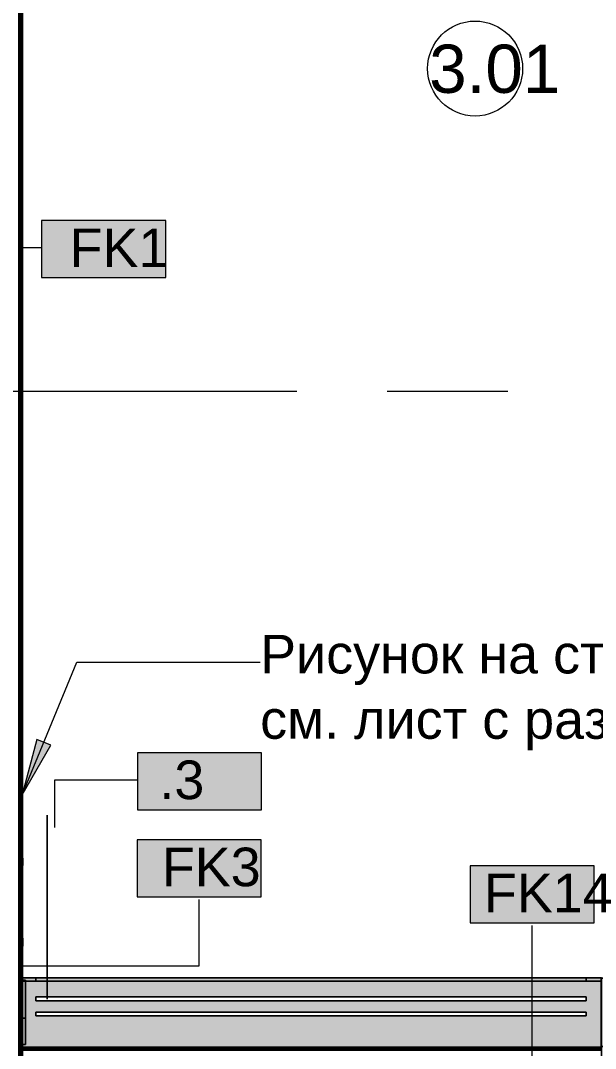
# Model space of a CAD drawing. Header units: millimetres. Extents: x -3817 to 677485, y -22715 to 103890.
# Drawn here: x 555918 to 558946, y 2017 to 7427 of the extents above; entities that cross this region are included whole.
import ezdxf

# ---------------------------------------------------------------- set-up
doc = ezdxf.new("R2010")
doc.units = ezdxf.units.MM
doc.layers.add('PDF _Геометрия', color=7, linetype='Continuous', true_color=0x1d1d1d)
doc.layers.add('PDF _Сплошная заливка', color=7, linetype='Continuous', true_color=0xffffff)
doc.layers.add('PDF _Текст', color=7, linetype='Continuous')
doc.styles.add('PDF GOST-Common', font='arial.ttf')

msp = doc.modelspace()

# ---------------------------------------------------------------- hatches: boundary and pattern name
at = {"layer": 'PDF _Сплошная заливка', "true_color": 0xeae6de, "transparency": 33554559}
h = msp.add_hatch(color=254, dxfattribs=at)
h.paths.add_polyline_path([(555919.1, 2007.9), (558978.1, 2007.9), (558978.1, 2387.8), (556058.7, 2387.8), (556058.7, 2287.8), (558898.1, 2287.8), (558898.1, 2267.8), (555998.1, 2267.8), (555998.1, 2287.8), (556057.7, 2289.8), (556057.7, 2387.8), (555920.1, 2387.8), (555919.1, 2010.1)], flags=0)
h.paths.add_polyline_path([(555998.1, 2187.8), (555998.1, 2207.8), (558898.1, 2207.8), (558898.1, 2187.8), (556438.9, 2187.8)], flags=0)

# ---------------------------------------------------------------- linework, layer by layer
at = {"layer": 'PDF _Геометрия', "color": 231, "lineweight": 70, "true_color": 0xff80c0}
msp.add_lwpolyline([(555918.1, 2276.9), (555918.1, 1875.9), (555919.1, 1875.9), (555919.1, 9555.9)], dxfattribs=at)
at = {"layer": 'PDF _Геометрия', "color": 7, "lineweight": 9}
for points in [[(556682.7, 6374.5), (556029.6, 6374.5), (556029.6, 6074.5), (556682.7, 6074.5)], [(557186.9, 3572.8), (556533.8, 3572.8), (556533.8, 3272.8), (557186.9, 3272.8)], [(557186.3, 3114.3), (556533.2, 3114.3), (556533.2, 2814.3), (557186.3, 2814.3)], [(558938.7, 2978.5), (558285.6, 2978.5), (558285.6, 2678.5), (558938.7, 2678.5)]]:
    msp.add_lwpolyline(points, close=True, dxfattribs=at)
for points in [[(555918.6, 6232.6), (556029.6, 6232.6)], [(556099, 3179.7), (556099, 3430.9), (556533.8, 3430.9)], [(555932.8, 2451.2), (556859.7, 2451.2), (556859.7, 2800.4)], [(558981.5, 1917.1), (558612.2, 1917.1), (558612.2, 2664.6)]]:
    msp.add_lwpolyline(points, dxfattribs=at)
at = {"layer": 'PDF _Геометрия', "color": 253, "lineweight": 9, "true_color": 0xaaaaaa}
for points in [[(555785.3, 5476.9), (557372.8, 5476.9)], [(557849, 5476.9), (558484, 5476.9)]]:
    msp.add_lwpolyline(points, dxfattribs=at)
at = {"layer": 'PDF _Геометрия', "color": 250, "lineweight": 9, "true_color": 0x3c3c3c}
msp.add_lwpolyline([(555927.1, 3351.2), (556215.3, 4050.8), (557180.2, 4050.8)], dxfattribs=at)
msp.add_lwpolyline([(555927.1, 3351.2), (556077.9, 3613.5), (556004.8, 3643.6)], close=True, dxfattribs=at)
at = {"layer": 'PDF _Геометрия', "color": 9, "lineweight": 9, "true_color": 0xc0c0c0}
msp.add_lwpolyline([(556058.7, 2276.9), (556058.7, 3245.3), (556057.7, 3245.3), (556057.7, 2276.9)], close=True, dxfattribs=at)
at = {"layer": 'PDF _Геометрия', "color": 52, "lineweight": 70, "true_color": 0xe1dc04}
for points in [[(555919.1, 3019.2), (555919.1, 2979.2), (555920.1, 2979.2), (555920.1, 3019.2)], [(555919.1, 2596.6), (555919.1, 2555.5), (555920.1, 2555.5), (555920.1, 2596.6)]]:
    msp.add_lwpolyline(points, close=True, dxfattribs=at)
at = {"layer": 'PDF _Геометрия', "color": 52, "lineweight": 40, "true_color": 0xe1dc04}
for points in [[(555919.1, 2596.6), (555919.1, 2979.2)], [(555920.1, 2979.2), (555920.1, 2276.9)], [(555920.1, 2555.5), (555920.1, 2508.7), (555920.1, 2276.9), (555919.1, 2276.9), (555919.1, 2508.7), (555919.1, 2555.5)], [(555920.1, 2508.7), (555919.1, 2508.7)]]:
    msp.add_lwpolyline(points, dxfattribs=at)
at = {"layer": 'PDF _Геометрия', "color": 8, "lineweight": 9, "true_color": 0x808080}
for points in [[(558978.1, 2387.8), (556058.7, 2387.8), (558978.1, 2387.8), (558978.1, 2007.9), (555918.8, 2007.9), (558978.1, 2007.9), (558978.1, 1976.9), (558978.1, 2007.9), (558978.1, 2027.4), (559807.2, 2027.4), (559807.2, 2276.9), (559807.2, 2027.4), (558976.9, 2027.4), (558976.9, 2387.3), (559807.1, 2387.3), (558977.7, 2387.3), (559807.1, 2387.3), (558978.1, 2387.3)], [(556057.7, 2387.8), (555998.1, 2387.8), (556057.7, 2387.8)], [(556058.7, 2387.8), (558978.1, 2387.8), (556058.7, 2387.8)]]:
    msp.add_lwpolyline(points, dxfattribs=at)
for points in [[(556057.7, 2387.8), (555920.1, 2387.8)], [(555920.1, 2387.8), (556057.7, 2387.8)], [(558898.1, 2387.8), (556058.7, 2387.8)], [(555998.1, 2287.8), (555998.1, 2267.8), (558898.1, 2267.8), (558898.1, 2287.8), (556058.7, 2287.8), (558898.1, 2287.8), (558898.1, 2267.8), (555998.1, 2267.8), (555998.1, 2287.8), (556057.7, 2287.8)], [(555998.1, 2207.8), (558898.1, 2207.8), (558898.1, 2187.8), (555998.1, 2187.8)], [(555998.1, 2207.8), (555998.1, 2187.8), (558898.1, 2187.8), (558898.1, 2207.8)]]:
    msp.add_lwpolyline(points, close=True, dxfattribs=at)
at = {"layer": 'PDF _Геометрия', "color": 254, "lineweight": 9, "true_color": 0xd5d3cf}
for points in [[(555998.1, 2387.8), (555998.1, 2371.8)], [(558898.1, 2387.8), (558898.1, 2371.8)], [(555944, 2176.9), (555920, 2176.9)]]:
    msp.add_lwpolyline(points, close=True, dxfattribs=at)
for points in [[(555926.9, 2376.9), (555944, 2376.9), (555926.9, 2376.9), (555944, 2376.9), (555944, 2371.8), (555920.1, 2371.8)], [(555944, 2371.8), (555944, 2376.9), (555944, 2371.8)]]:
    msp.add_lwpolyline(points, dxfattribs=at)
at = {"layer": 'PDF _Геометрия', "color": 9, "lineweight": 9, "true_color": 0xcbc7bf}
msp.add_lwpolyline([(555925.4, 2376.9), (555920.1, 2376.9)], close=True, dxfattribs=at)
msp.add_lwpolyline([(555920.1, 2376.9), (555925.4, 2376.9)], dxfattribs=at)
at = {"layer": 'PDF _Геометрия', "color": 253, "lineweight": 9, "true_color": 0xaba79f}
for points in [[(555920.1, 2376.9), (555925.4, 2376.9)], [(555926.9, 2376.9), (555944, 2376.9), (555944, 2036.9), (555944, 2371.8), (556057.7, 2371.8), (555944, 2371.8)], [(555944, 2371.8), (555944, 2176.9), (555944, 2371.8)]]:
    msp.add_lwpolyline(points, dxfattribs=at)
at = {"layer": 'PDF _Геометрия', "color": 254, "lineweight": 9, "true_color": 0xeae9e7}
msp.add_lwpolyline([(555920.1, 2371.8), (555944, 2371.8)], dxfattribs=at)
at = {"layer": 'PDF _Геометрия', "color": 253, "lineweight": 9, "true_color": 0xaba79f}
for points in [[(555998.1, 2371.8), (556057.7, 2371.8)], [(556058.7, 2371.8), (558898.1, 2371.8)], [(558976.9, 2371.8), (556058.7, 2371.8)], [(555920, 2036.9), (555920, 2276.9), (555920, 2176.9), (555920, 2276.9)], [(555929.7, 2036.9), (555920, 2036.9)], [(555944, 2036.9), (555931, 2036.9)]]:
    msp.add_lwpolyline(points, close=True, dxfattribs=at)
at = {"layer": 'PDF _Геометрия', "color": 231, "lineweight": 53, "true_color": 0xeaa7bf}
for points in [[(555918.8, 2017.9), (555922.1, 2017.9)], [(555922.6, 2017.9), (558973.7, 2017.9)]]:
    msp.add_lwpolyline(points, dxfattribs=at)
at = {"layer": 'PDF _Геометрия', "color": 7, "lineweight": 9}
msp.add_circle((558312.4, 7174.6), 250, dxfattribs=at)
msp.add_circle((558312.4, 7174.6), 250, dxfattribs=at)
at = {"layer": 'PDF _Сплошная заливка', "lineweight": 9, "transparency": 33554559}
for points in [[(556682.7, 6374.5), (556029.6, 6374.5), (556682.7, 6074.5), (556029.6, 6074.5)], [(557186.9, 3572.8), (556533.8, 3572.8), (557186.9, 3272.8), (556533.8, 3272.8)], [(557186.3, 3114.3), (556533.2, 3114.3), (557186.3, 2814.3), (556533.2, 2814.3)], [(558938.7, 2978.5), (558285.6, 2978.5), (558938.7, 2678.5), (558285.6, 2678.5)]]:
    msp.add_solid(points, dxfattribs=at)
at = {"layer": 'PDF _Сплошная заливка', "color": 250, "lineweight": 9, "true_color": 0x3c3c3c, "transparency": 33554559}
msp.add_solid([(555927.1, 3351.2), (556077.9, 3613.5), (556004.8, 3643.6)], dxfattribs=at)
at = {"layer": 'PDF _Сплошная заливка', "color": 52, "lineweight": 35, "true_color": 0xe1dc04, "transparency": 33554559}
msp.add_solid([(555919.1, 2555.5), (555920.1, 2555.5), (555919.1, 2596.6)], dxfattribs=at)

# ---------------------------------------------------------------- texts
at = {"layer": 'PDF _Текст', "color": 250, "true_color": 0x3c3c3c, "attachment_point": 4, "style": 'PDF GOST-Common'}
for s, insert, char_height in [('3.01', (558070.5, 7171.8), 254), ('Рисунок на стене,', (557180.2, 4061.7), 203.2), ('см. лист с разверткой  3.13', (557180.2, 3717.7), 203.2)]:
    msp.add_mtext(s, dxfattribs=dict(at, insert=insert, char_height=char_height))
at = {"layer": 'PDF _Текст', "char_height": 203.2, "attachment_point": 4, "style": 'PDF GOST-Common'}
for s, insert in [('FK1', (556176.7, 6231.1)), (' .3', (556570.7, 3429.4)), ('FK3', (556662.3, 2970.9)), ('FK14', (558358.5, 2835.1))]:
    msp.add_mtext(s, dxfattribs=dict(at, insert=insert))

doc.saveas('drawing.dxf')
